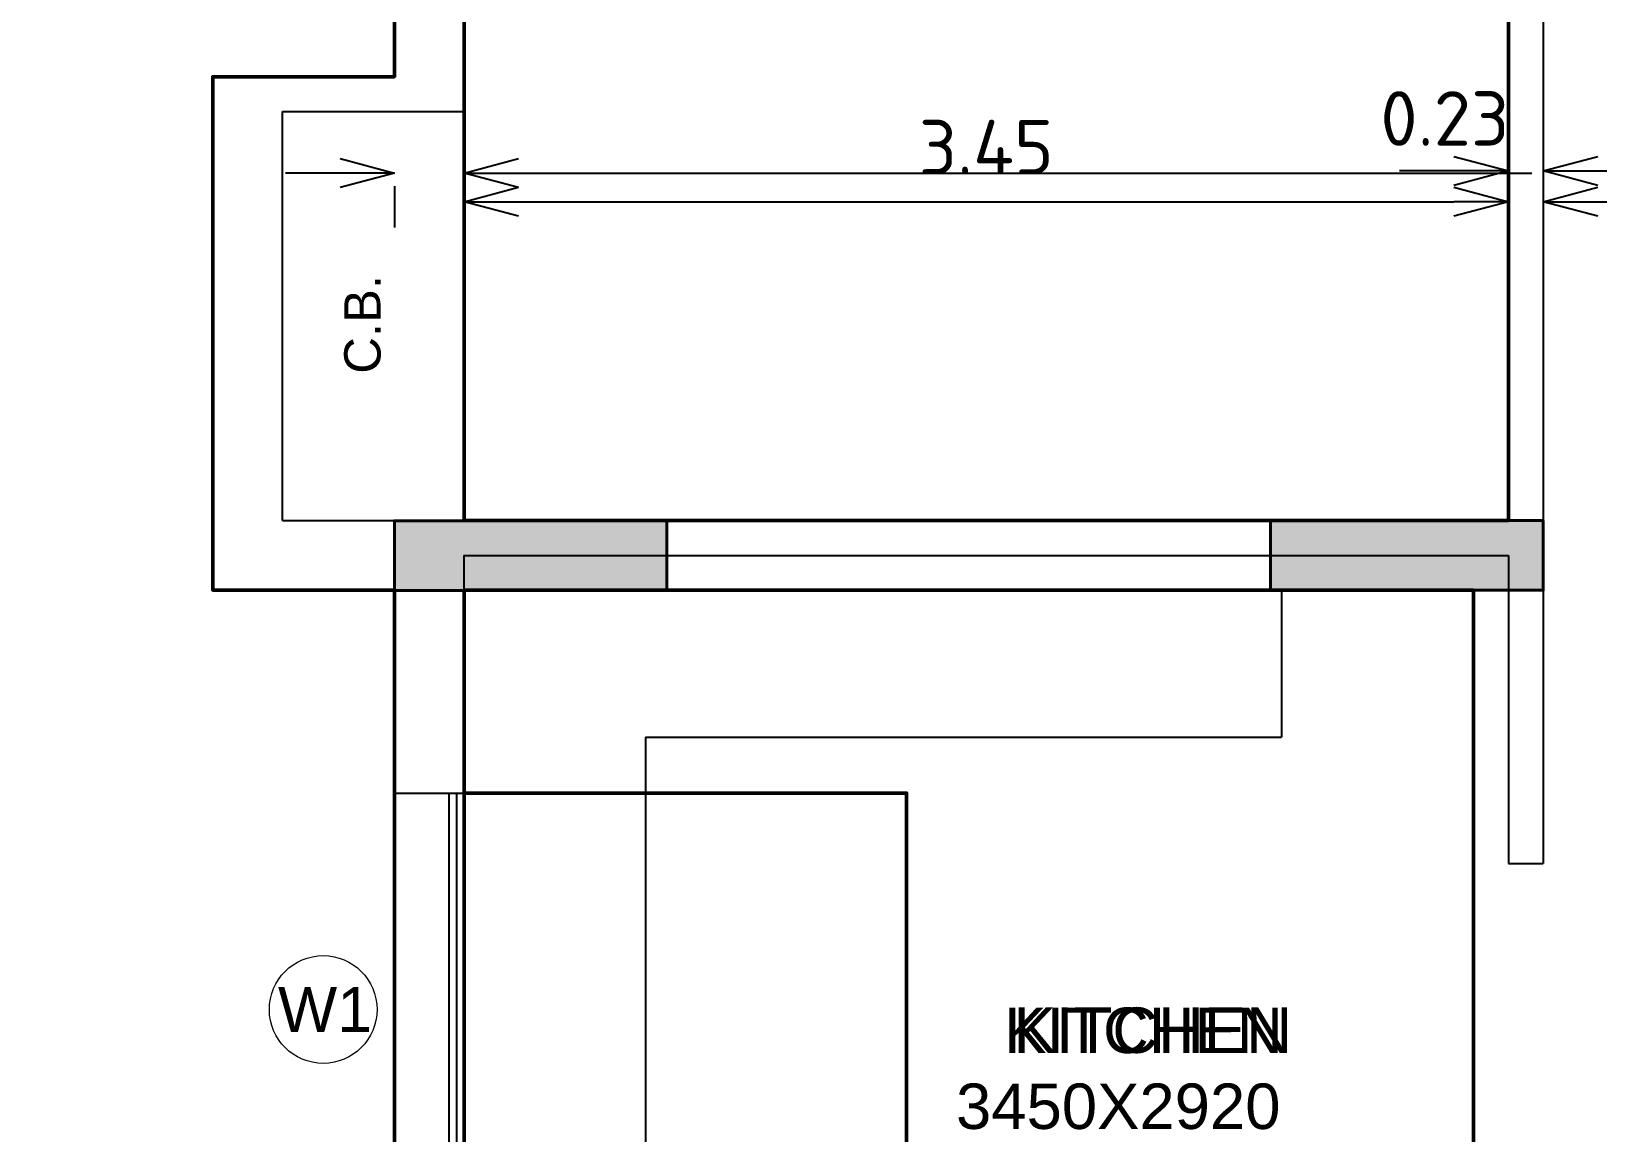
# Model space of a CAD drawing. Header units: inches. Extents: x 0 to 429, y 0 to 146.
# Drawn here: x 250.23 to 255.4, y 120.07 to 123.71 of the extents above; entities that cross this region are included whole.
import ezdxf
from ezdxf.enums import TextEntityAlignment as Align

# ---------------------------------------------------------------- set-up
doc = ezdxf.new("R2010")
doc.units = ezdxf.units.IN
doc.header["$MEASUREMENT"] = 0
doc.layers.get('DEFPOINTS').update_dxf_attribs({"lineweight": 18})
for name, color, linetype, lineweight in [('FLOOR01', 7, 'Continuous', 50), ('XR-4BHK-A-B-TYPICAL-SUB$0$TOWER-COL', 1, 'Continuous', 40), ('XR-4BHK-A-B-TYPICAL-SUB$0$TOWER-COL-HATCH', 9, 'Continuous', 5)]:
    doc.layers.add(name, color=color, linetype=linetype, lineweight=lineweight)
doc.styles.add('Sanvi Common', font='isocpeur.ttf')
doc.styles.add('Xr-4BHK-A-B-Typical-Sub$0$$0$DIM', font='arial.ttf', dxfattribs={"height": 4})
doc.styles.add('Xr-4BHK-A-B-Typical-Sub$0$$1$Standard', font='arial.ttf')
doc.styles.add('Xr-4BHK-A-B-Typical-Sub$0$DIM', font='arial.ttf')
doc.dimstyles.new('Sanvi Common', dxfattribs={"dimtxt": 0.18, "dimasz": 0.18, "dimexe": 0.18, "dimexo": 0.0625, "dimgap": 0.09, "dimtad": 1, "dimzin": 0, "dimdsep": 46, "dimtxsty": 'Sanvi Common', "dimblk": 'OPEN30', "dimcen": 0.09, "dimclrd": 68, "dimclre": 68, "dimclrt": 40, "dimadec": 0, "dimazin": 0, "dimtfac": 1, "dimtofl": 0, "dimtmove": 0, "dimatfit": 3, "dimldrblk": 'OPEN30', "dimfxl": 1, "dimtolj": 1, "dimtzin": 0, "dimarcsym": 0})

# ---------------------------------------------------------------- blocks, each defined once
blk = doc.blocks.new('Xr-4BHK-A-B-Typical-Sub$0$REV.CO.')
at = {"layer": 'XR-4BHK-A-B-TYPICAL-SUB$0$TOWER-COL-HATCH'}
for points in [[(456701.6, 11955.2), (456701.6, 11725.2), (455801.1, 11725.2), (455801.1, 11955.2)], [(458696.1, 11724.8), (458696.1, 11954.8), (459596.1, 11954.8), (459596.1, 11724.8)]]:
    blk.add_hatch(color=256, dxfattribs=at).paths.add_polyline_path(points)
at = {"layer": 'XR-4BHK-A-B-TYPICAL-SUB$0$TOWER-COL'}
for points in [[(455801.1, 11955.2), (455801.1, 11725.2), (456701.6, 11725.2), (456701.6, 11955.2)], [(459596.1, 11724.8), (459596.1, 11954.8), (458696.1, 11954.8), (458696.1, 11724.8)]]:
    blk.add_lwpolyline(points, close=True, dxfattribs=at)
blk = doc.blocks.new('Xr-4BHK-A-B-Typical-Sub$0$$0$DOOR NO')
at = {"lineweight": 0}
blk.add_circle((0, 0), 10, dxfattribs=at)
at = {"style": 'Xr-4BHK-A-B-Typical-Sub$0$$0$DIM'}
blk.add_attdef('X1', text='', height=9, dxfattribs=at).set_placement((0, 0), align=Align.MIDDLE_CENTER)
blk = doc.blocks.new('_Open30')
at = {"color": 0, "linetype": 'ByBlock', "lineweight": -2}
for p, q in [((-1, 0.268), (0, 0)), ((0, 0), (-1, -0.268)), ((0, 0), (-1, 0))]:
    blk.add_line(p, q, dxfattribs=at)
blk = doc.blocks.new('*D260')
at = {"color": 68, "lineweight": -2, "transparency": 16777216}
for p, q in [((251.6592, 123.3005), (251.6592, 123.4226)), ((251.2497, 123.2426), (251.0697, 123.2426)), ((251.8392, 123.2426), (255.1872, 123.2426)), ((251.4297, 123.1991), (251.4297, 123.0626))]:
    blk.add_line(p, q, dxfattribs=at)
at = {"layer": 'DEFPOINTS', "color": 0, "transparency": 16777216}
for p in [(251.4297, 123.2616), (251.6592, 123.2426), (251.6592, 123.238)]:
    blk.add_point(p, dxfattribs=at)
at = {"color": 68, "lineweight": -2, "transparency": 16777216, "xscale": 0.18, "yscale": 0.18, "zscale": 0.18}
blk.add_blockref('_Open30', (251.4297, 123.2426), dxfattribs=at)
at = {"color": 68, "lineweight": -2, "transparency": 16777216, "xscale": 0.18, "yscale": 0.18, "zscale": 0.18, "rotation": 180}
blk.add_blockref('_Open30', (251.6592, 123.2426), dxfattribs=at)
at = {"color": 40, "transparency": 16777216, "insert": (254.8992, 123.4226), "char_height": 0.18, "attachment_point": 5, "style": 'Sanvi Common'}
blk.add_mtext('\\A1;0.23', dxfattribs=at)
blk = doc.blocks.new('*D261')
at = {"color": 68, "lineweight": -2, "transparency": 16777216}
for p, q in [((255.1092, 123.3313), (255.1092, 122.968)), ((251.6592, 123.1755), (251.6592, 122.968)), ((251.8392, 123.148), (254.9292, 123.148))]:
    blk.add_line(p, q, dxfattribs=at)
at = {"layer": 'DEFPOINTS', "color": 0, "transparency": 16777216}
for p in [(255.1092, 123.3938), (251.6592, 123.238), (255.1092, 123.148)]:
    blk.add_point(p, dxfattribs=at)
at = {"color": 68, "lineweight": -2, "transparency": 16777216, "xscale": 0.18, "yscale": 0.18, "zscale": 0.18, "rotation": 180}
blk.add_blockref('_Open30', (251.6592, 123.148), dxfattribs=at)
at = {"color": 68, "lineweight": -2, "transparency": 16777216, "xscale": 0.18, "yscale": 0.18, "zscale": 0.18}
blk.add_blockref('_Open30', (255.1092, 123.148), dxfattribs=at)
at = {"color": 40, "transparency": 16777216, "insert": (253.3842, 123.328), "char_height": 0.18, "attachment_point": 5, "style": 'Sanvi Common'}
blk.add_mtext('\\A1;3.45', dxfattribs=at)
blk = doc.blocks.new('*D262')
at = {"color": 68, "lineweight": -2, "transparency": 16777216}
for p, q in [((255.1092, 123.3313), (255.1092, 123.0693)), ((255.2242, 123.3313), (255.2242, 123.0693)), ((254.9292, 123.2493), (254.7492, 123.2493)), ((255.4042, 123.2493), (258.6442, 123.2493))]:
    blk.add_line(p, q, dxfattribs=at)
at = {"layer": 'DEFPOINTS', "color": 0, "transparency": 16777216}
for p in [(255.1092, 123.3938), (255.2242, 123.3938), (255.2242, 123.2493)]:
    blk.add_point(p, dxfattribs=at)
at = {"color": 68, "lineweight": -2, "transparency": 16777216, "xscale": 0.18, "yscale": 0.18, "zscale": 0.18}
blk.add_blockref('_Open30', (255.1092, 123.2493), dxfattribs=at)
at = {"color": 68, "lineweight": -2, "transparency": 16777216, "xscale": 0.18, "yscale": 0.18, "zscale": 0.18, "rotation": 180}
blk.add_blockref('_Open30', (255.2242, 123.2493), dxfattribs=at)
at = {"color": 40, "transparency": 16777216, "insert": (258.3742, 123.4293), "char_height": 0.18, "attachment_point": 5, "style": 'Sanvi Common'}
blk.add_mtext('\\A1;0.12', dxfattribs=at)
blk = doc.blocks.new('*D263')
at = {"color": 68, "lineweight": -2, "transparency": 16777216}
for p, q in [((255.2242, 123.3313), (255.2242, 122.968)), ((258.7342, 123.2105), (258.7342, 123.328)), ((255.4042, 123.148), (258.5542, 123.148))]:
    blk.add_line(p, q, dxfattribs=at)
at = {"layer": 'DEFPOINTS', "color": 0, "transparency": 16777216}
for p in [(255.2242, 123.3938), (258.7342, 123.148), (258.7342, 123.148)]:
    blk.add_point(p, dxfattribs=at)
at = {"color": 68, "lineweight": -2, "transparency": 16777216, "xscale": 0.18, "yscale": 0.18, "zscale": 0.18, "rotation": 180}
blk.add_blockref('_Open30', (255.2242, 123.148), dxfattribs=at)
at = {"color": 68, "lineweight": -2, "transparency": 16777216, "xscale": 0.18, "yscale": 0.18, "zscale": 0.18}
blk.add_blockref('_Open30', (258.7342, 123.148), dxfattribs=at)
at = {"color": 40, "transparency": 16777216, "insert": (256.9792, 123.328), "char_height": 0.18, "attachment_point": 5, "style": 'Sanvi Common'}
blk.add_mtext('\\A1;3.51', dxfattribs=at)

msp = doc.modelspace()

# ---------------------------------------------------------------- linework, layer by layer
for p, q in [((255.1092, 125.0003), (255.1092, 122.0953)), ((255.2242, 125.0003), (255.2242, 120.9628)), ((251.6592, 124.0153), (251.6592, 123.4453)), ((251.4292, 123.7103), (251.4292, 123.5603)), ((250.8292, 123.5603), (251.4292, 123.5603)), ((250.8292, 121.8653), (250.8292, 123.5603)), ((251.0592, 123.4453), (251.6592, 123.4453)), ((251.0592, 122.0953), (251.0592, 123.4453)), ((251.6592, 123.4453), (251.6592, 122.0953)), ((251.0592, 122.0953), (255.1092, 122.0953)), ((255.1092, 121.9803), (255.1092, 120.9628)), ((250.8292, 121.8653), (251.4292, 121.8653)), ((254.3592, 121.8653), (254.3592, 121.3803)), ((252.2592, 121.3803), (254.3592, 121.3803)), ((252.2592, 121.3803), (252.2592, 119.0603)), ((251.4292, 121.1953), (251.4292, 119.7299)), ((251.6092, 121.1953), (251.6092, 119.7299)), ((251.6342, 121.1953), (251.6342, 119.7299)), ((251.6592, 121.1953), (251.6592, 119.7299)), ((255.1092, 120.9628), (255.2242, 120.9628))]:
    msp.add_line(p, q)
for points in [[(251.4292, 121.1953), (251.6592, 121.1953), (251.6592, 121.9803), (255.1092, 121.9803)], [(251.4292, 121.1953), (251.4293, 121.8648)]]:
    msp.add_lwpolyline(points)
at = {"layer": 'FLOOR01', "color": 26}
msp.add_line((255.1092, 122.6786), (255.1092, 123.5952), dxfattribs=at)
at = {"layer": 'FLOOR01', "color": 181}
msp.add_lwpolyline([(256.2284, 128.1206), (251.4292, 128.1206), (251.4292, 123.5606), (250.8292, 123.5606), (250.8292, 121.8656), (251.4292, 121.8656), (251.4292, 117.2105), (251.7792, 117.2106), (251.7792, 117.0604), (252.132, 117.0604), (252.1311, 115.9157), (250.2301, 115.9157), (250.2297, 119.4459), (245.6384, 119.4454)], dxfattribs=at)
at = {"layer": 'FLOOR01', "color": 230}
msp.add_lwpolyline([(256.2242, 128.1206), (251.4292, 128.1205), (251.4292, 123.5605), (250.8292, 123.5605), (250.8292, 121.8655), (251.4293, 121.8655), (251.4293, 118.9117), (252.2592, 118.9226), (253.1592, 118.9225), (253.1592, 117.3605), (252.1527, 117.36), (252.1527, 115.8053), (256.7747, 115.8372)], dxfattribs=at)
at = {"layer": 'FLOOR01', "color": 150}
for points in [[(255.1092, 122.0956), (251.6592, 122.0956), (251.6592, 126.1156), (255.1092, 126.1156)], [(251.6592, 121.8652), (254.9942, 121.8652), (254.9942, 119.0606), (251.6592, 119.0606)]]:
    msp.add_lwpolyline(points, close=True, dxfattribs=at)
at = {"layer": 'FLOOR01', "color": 103}
msp.add_lwpolyline([(251.6592, 121.1956), (253.1212, 121.1956), (253.1212, 119.7166), (251.6592, 119.7166)], close=True, dxfattribs=at)

# ---------------------------------------------------------------- block references
at = {"extrusion": (0, 0, -1), "xscale": 0.001, "yscale": 0.001, "zscale": -0.001}
msp.add_blockref('Xr-4BHK-A-B-Typical-Sub$0$REV.CO.', (-711.0253, 110.1401), dxfattribs=at)
ref = msp.add_blockref('Xr-4BHK-A-B-Typical-Sub$0$$0$DOOR NO', (251.194, 120.4811), dxfattribs=dict(xscale=0.01778, yscale=0.01778, zscale=0.01778))
ref.add_attrib('X1', 'W1', dxfattribs={"height": 0.14817, "style": 'Xr-4BHK-A-B-Typical-Sub$0$$1$Standard'}).set_placement((251.2, 120.4811), align=Align.MIDDLE_CENTER)

# ---------------------------------------------------------------- texts
at = {"style": 'Xr-4BHK-A-B-Typical-Sub$0$DIM'}
msp.add_text('C.B.', height=0.12, rotation=90, dxfattribs=at).set_placement((251.3836, 122.5799))
for s, p in [(' KITCHEN', (253.3858, 120.3374)), ('3450X2920', (253.2845, 120.0868))]:
    msp.add_text(s, height=0.15, dxfattribs=at).set_placement(p)
at = {"layer": 'FLOOR01', "color": 150, "style": 'Xr-4BHK-A-B-Typical-Sub$0$DIM'}
msp.add_text(' KITCHEN', height=0.15, dxfattribs=at).set_placement((253.4166, 120.3378))

# ---------------------------------------------------------------- dimensions: what is measured, and where the dimension line sits
at = {"color": 2}
for base, p1, p2, picture, middle in [((251.6592, 123.2426), (251.4297, 123.2616), (251.6592, 123.238), '*D260', (254.8992, 123.2426)), ((255.224229, 123.249275), (255.109228, 123.393814), (255.224229, 123.393814), '*D262', (258.374229, 123.249275))]:
    dim = msp.add_linear_dim(base=base, p1=p1, p2=p2, dimstyle='Sanvi Common', dxfattribs=at)
    dim.commit()
    dim.dimension.update_dxf_attribs({"geometry": picture, "text_midpoint": middle, "dimtype": 160})
for base, p1, p2, picture, middle in [((255.1092, 123.148), (251.6592, 123.238), (255.1092, 123.3938), '*D261', (253.3842, 123.328)), ((258.7342, 123.148), (255.2242, 123.3938), (258.7342, 123.148), '*D263', (256.9792, 123.328))]:
    dim = msp.add_linear_dim(base=base, p1=p1, p2=p2, dimstyle='Sanvi Common', dxfattribs=at)
    dim.commit()
    dim.dimension.update_dxf_attribs({"geometry": picture, "text_midpoint": middle})

doc.saveas('drawing.dxf')
